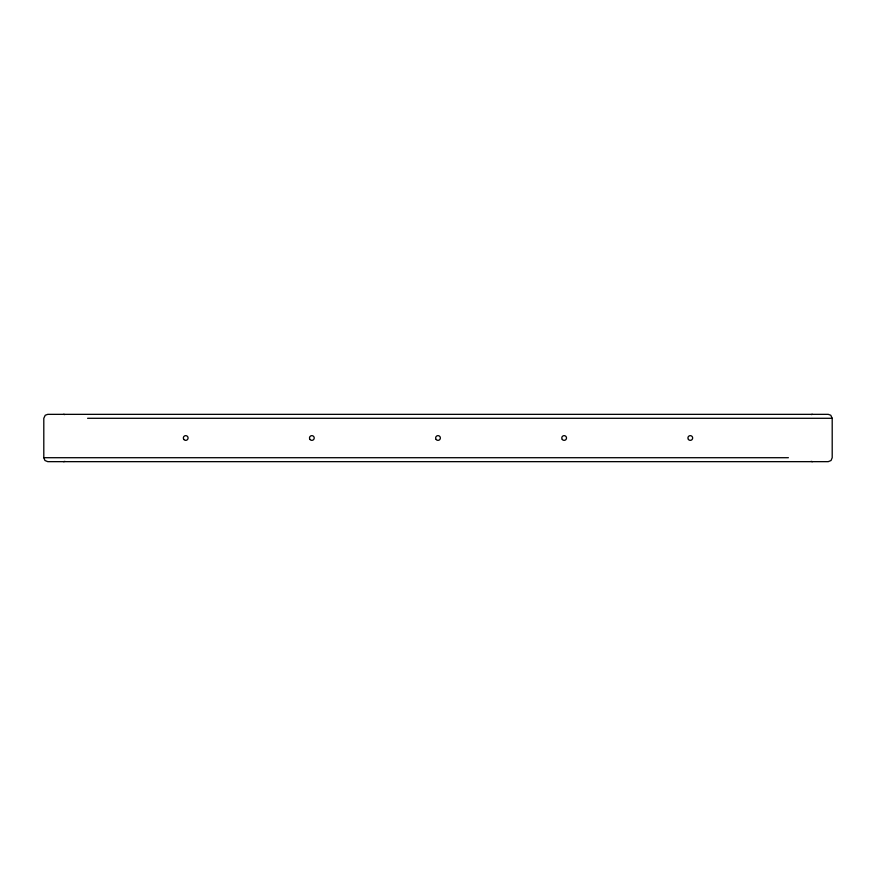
<?xml version="1.0" encoding="UTF-8"?>
<svg xmlns="http://www.w3.org/2000/svg" width="876" height="876" viewBox="0 0 876 876"><rect width="100%" height="100%" fill="white"/><g stroke="black" fill="none" stroke-linecap="round" stroke-linejoin="round"><path stroke-width="1.31" d="M63.51 461.652L64.966 461.378M811.198 414.567L812.49 414.348M87.6 418.29L832.2 418.29L832.2 457.71L831.05 460.502L828.258 461.652L47.742 461.652L44.95 460.502L43.8 457.71L43.8 418.29L45.234 415.246L47.742 414.348L828.258 414.348L830.766 415.246L832.2 418.29M43.8 457.71L788.4 457.71M63.51 414.348L64.802 414.567M811.034 461.378L812.49 461.652M688.437 439.467A2.365 2.365 0 0 0 692.489 438.876A2.365 2.365 0 0 0 689.938 435.657A2.365 2.365 0 0 0 688.437 439.467M562.293 439.467A2.365 2.365 0 0 0 566.345 438.876A2.365 2.365 0 0 0 563.794 435.657A2.365 2.365 0 0 0 562.293 439.467M436.149 439.467A2.365 2.365 0 0 0 440.201 438.876A2.365 2.365 0 0 0 437.65 435.657A2.365 2.365 0 0 0 436.149 439.467M310.005 439.467A2.365 2.365 0 0 0 314.057 438.876A2.365 2.365 0 0 0 311.506 435.657A2.365 2.365 0 0 0 310.005 439.467M183.861 439.467A2.365 2.365 0 0 0 187.913 438.876A2.365 2.365 0 0 0 185.362 435.657A2.365 2.365 0 0 0 183.861 439.467"/></g></svg>
